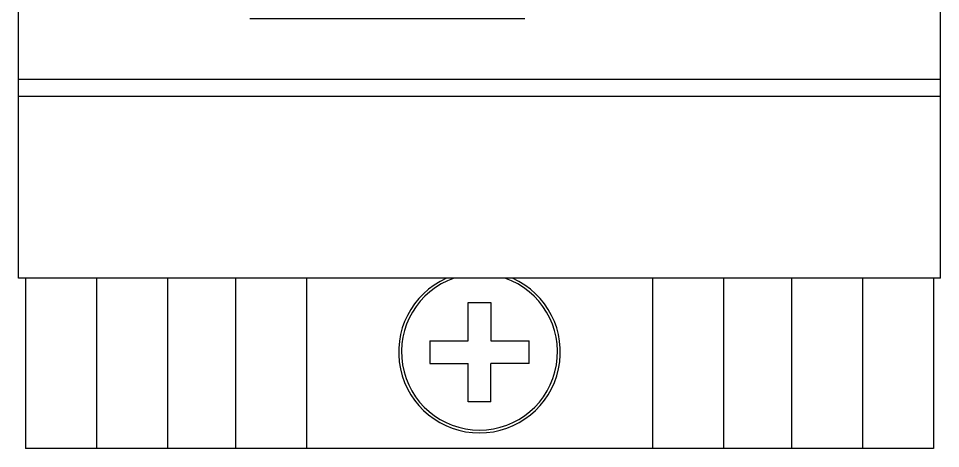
# Model space of a CAD drawing. Header units: millimetres. Extents: x 103 to 136, y 26 to 156.
# Drawn here: x 103.44 to 135.94, y 26.12 to 41.27 of the extents above; entities that cross this region are included whole.
import ezdxf

# ---------------------------------------------------------------- set-up
doc = ezdxf.new("R2010")
doc.units = ezdxf.units.MM
doc.header["$LTSCALE"] = 16.335
doc.layers.get('0').update_dxf_attribs({"linetype": 'CONTINUOUS'})

msp = doc.modelspace()

# ---------------------------------------------------------------- linework, layer by layer
at = {"linetype": 'Continuous'}
for p, q in [((103.435, 32.122), (103.435, 118.022)), ((135.935, 32.122), (135.935, 118.022)), ((111.585, 41.272), (121.285, 41.272)), ((135.935, 39.122), (103.435, 39.122)), ((135.935, 38.522), (103.435, 38.522)), ((135.935, 32.122), (103.435, 32.122)), ((103.685, 32.122), (103.685, 26.122)), ((106.185, 32.122), (106.185, 26.122)), ((108.685, 32.122), (108.685, 26.122)), ((111.085, 32.122), (111.085, 26.122)), ((113.585, 32.122), (113.585, 26.122)), ((125.785, 32.122), (125.785, 26.122)), ((128.285, 32.122), (128.285, 26.122)), ((130.685, 32.122), (130.685, 26.122)), ((133.185, 32.122), (133.185, 26.122)), ((135.685, 32.122), (135.685, 26.122)), ((119.285, 31.272), (120.085, 31.272)), ((119.285, 29.922), (119.285, 31.272)), ((120.085, 31.272), (120.085, 29.922)), ((117.935, 29.922), (119.285, 29.922)), ((117.935, 29.922), (117.935, 29.122)), ((120.085, 29.922), (121.435, 29.922)), ((121.435, 29.122), (121.435, 29.922)), ((117.935, 29.122), (119.285, 29.122)), ((119.285, 27.772), (119.285, 29.122)), ((121.435, 29.122), (120.085, 29.122)), ((120.085, 27.772), (120.085, 29.122)), ((120.085, 27.772), (119.285, 27.772)), ((135.685, 26.122), (103.685, 26.122))]:
    msp.add_line(p, q, dxfattribs=at)
for radius, start, end in [(2.85, 114.1365, 65.8635), (2.75, 108.9617, 71.0383)]:
    msp.add_arc((119.685, 29.522), radius, start, end, dxfattribs=at)

doc.saveas('drawing.dxf')
